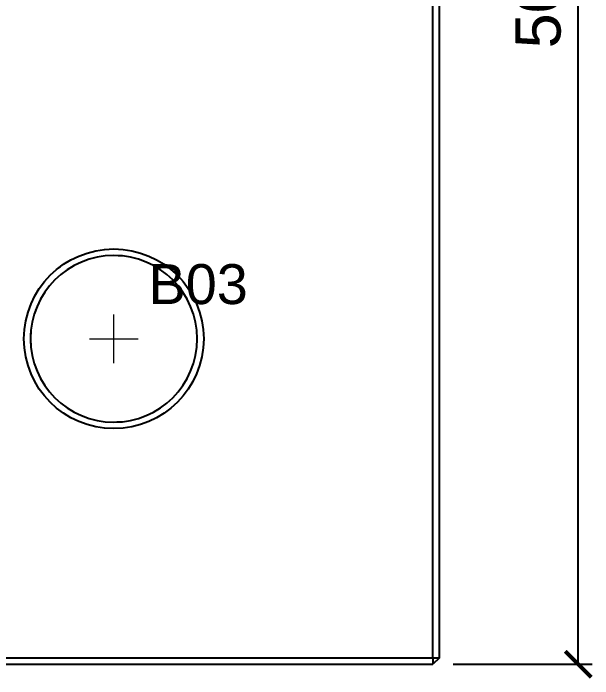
# Model space of a CAD drawing. Header units: millimetres. Extents: x 7 to 422, y 36 to 182.
# Drawn here: x 128.47 to 150.72, y 35.78 to 61.33 of the extents above; entities that cross this region are included whole.
import ezdxf

# ---------------------------------------------------------------- set-up
doc = ezdxf.new("R2010")
doc.units = ezdxf.units.MM
doc.header["$LTSCALE"] = 0.666667
doc.linetypes.add('DASHED', pattern=[1.524, 1.27, -0.254])
for name, color, linetype, lineweight in [('ANNOTATIONS', 7, 'CONTINUOUS', 18), ('DIMENSIONS', 7, 'CONTINUOUS', 18), ('HIDDEN', 7, 'DASHED', 13), ('VISIBLE', 7, 'CONTINUOUS', 25)]:
    doc.layers.add(name, color=color, linetype=linetype, lineweight=lineweight)
doc.styles.add('CJK', font='Arial Unicode.ttf')
doc.styles.add('OpenSansCondensed-Light', font='OpenSansCondensed-Light.ttf')
doc.dimstyles.new('EZDXF', dxfattribs={"dimtxt": 0.25, "dimasz": 0.175, "dimexe": 0.375, "dimexo": 0.125, "dimgap": 0.1, "dimtad": 1, "dimlfac": 100, "dimzin": 12, "dimdsep": 46, "dimtxsty": 'OpenSansCondensed-Light', "dimblk": 'ARCHTICK', "dimcen": 2.5, "dimazin": 3, "dimtfac": 0.5, "dimtmove": 2, "dimatfit": 3})

# ---------------------------------------------------------------- blocks, each defined once
blk = doc.blocks.new('_ARCHTICK')
at = {"color": 0, "linetype": 'BYBLOCK', "const_width": 0.15}
blk.add_lwpolyline([(-0.5, -0.5), (0.5, 0.5)], dxfattribs=at)

msp = doc.modelspace()

# ---------------------------------------------------------------- linework, layer by layer
at = {"layer": 'ANNOTATIONS'}
for p, q in [((132.33333, 47.9), (132.33333, 49.76667)), ((131.4, 48.83333), (133.26667, 48.83333))]:
    msp.add_line(p, q, dxfattribs=at)
at = {"layer": 'HIDDEN'}
for radius in [3.45, 3.2]:
    msp.add_circle((132.33333, 48.83333), radius, dxfattribs=at)
at = {"layer": 'VISIBLE'}
for p, q in [((144.58333, 36.58333), (144.58333, 86.08333)), ((144.83333, 36.58333), (144.83333, 86.08333)), ((70.08333, 36.58333), (144.58333, 36.58333)), ((144.58333, 36.58333), (144.58333, 36.33333)), ((144.83333, 36.58333), (144.58333, 36.33333)), ((144.58333, 36.58333), (144.83333, 36.58333)), ((70.08333, 36.33333), (144.58333, 36.33333))]:
    msp.add_line(p, q, dxfattribs=at)
msp.add_circle((132.33333, 48.83333), 3.45, dxfattribs=at)
for start, end in [(360, 180), (180, 0)]:
    msp.add_arc((132.33333, 48.83333), 3.2, start, end, dxfattribs=at)

# ---------------------------------------------------------------- texts
at = {"layer": 'ANNOTATIONS', "style": 'CJK'}
msp.add_text('B03', height=1.533333, dxfattribs=at).set_placement((133.66667, 50.16667))

# ---------------------------------------------------------------- dimensions: what is measured, and where the dimension line sits
at = {"layer": 'DIMENSIONS'}
msp.add_linear_dim(base=(150.16667, 36.33333), p1=(144.83333, 36.33333), p2=(144.83333, 86.33333), angle=90, dimstyle='EZDXF', override={"dimtxt": 1.733333, "dimasz": 1, "dimexe": 0.533333, "dimexo": 0.533333, "dimgap": 0.666667, "dimdec": 4, "dimlfac": 1, "dimzin": 8, "dimtxsty": 'CJK', "dimclrd": 7, "dimclre": 7, "dimclrt": 7}, dxfattribs=at).render()

doc.saveas('drawing.dxf')
